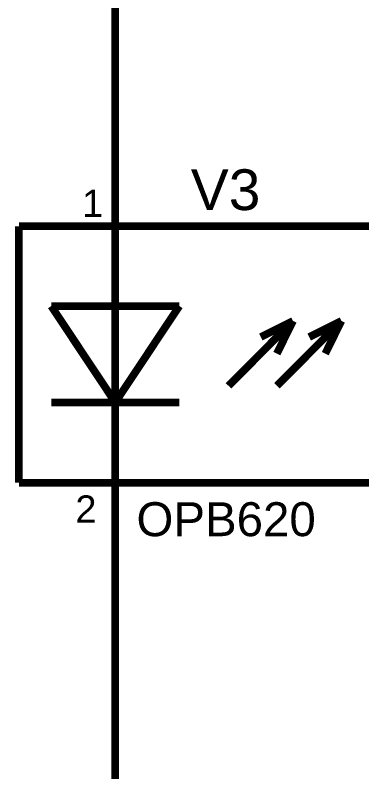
# Model space of a CAD drawing. Header units: millimetres. Extents: x -2024 to 917, y -725 to 13.
# Drawn here: x -1900.33 to -1886.8, y -637.95 to -608.44 of the extents above; entities that cross this region are included whole.
import ezdxf

# ---------------------------------------------------------------- set-up
doc = ezdxf.new("R2010")
doc.units = ezdxf.units.MM
doc.styles.get("Standard").update_dxf_attribs({"font": 'arial.ttf'})

msp = doc.modelspace()

# ---------------------------------------------------------------- linework, layer by layer
at = {"color": 7, "const_width": 0.3}
for points in [[(-1896.422, -606.674), (-1896.422, -609.174)], [(-1896.422, -614.175), (-1896.422, -609.174)], [(-1896.422, -619.176), (-1896.422, -614.175)], [(-1900.179, -616.675), (-1881.427, -616.675)], [(-1900.179, -626.677), (-1900.179, -616.675)], [(-1896.422, -619.176), (-1896.422, -624.177)], [(-1893.923, -619.788), (-1898.921, -619.788)], [(-1896.422, -623.547), (-1898.921, -619.788)], [(-1893.923, -619.788), (-1896.422, -623.547)], [(-1892.003, -622.901), (-1889.487, -620.368)], [(-1889.487, -620.368), (-1890.745, -620.997)], [(-1890.116, -622.901), (-1887.6, -620.368)], [(-1889.487, -620.368), (-1890.116, -621.643)], [(-1887.6, -620.368), (-1888.858, -620.997)], [(-1887.6, -620.368), (-1888.229, -621.643)], [(-1893.923, -623.547), (-1898.921, -623.547)], [(-1896.422, -624.177), (-1896.422, -629.177)], [(-1881.427, -626.677), (-1900.179, -626.677)], [(-1896.422, -629.177), (-1896.422, -671.667)]]:
    msp.add_lwpolyline(points, dxfattribs=at)

# ---------------------------------------------------------------- texts
at = {"color": 7}
for s, height, p in [('V3', 1.5897, (-1893.476, -616.046)), ('1', 1.06, (-1897.713, -616.311)), ('2', 1.06, (-1897.978, -628.233)), ('OPB620', 1.3247, (-1895.594, -628.763))]:
    msp.add_text(s, height=height, dxfattribs=at).set_placement(p)

doc.saveas('drawing.dxf')
